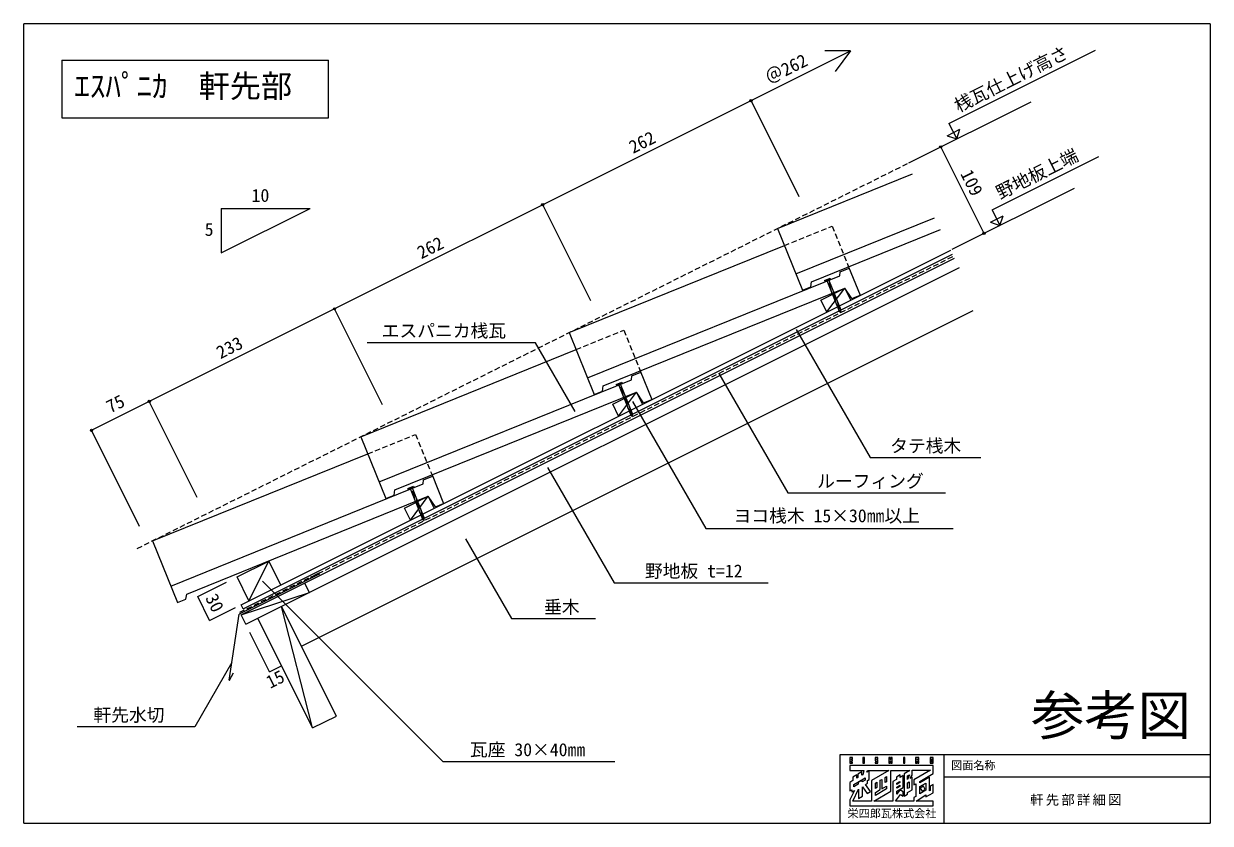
# Model space of a CAD drawing. Units: millimetres, scale not verified. Extents: x -7035 to 2796, y -3458 to 1902.
# Drawn here: x -2843 to -1508, y 1002 to 1902 of the extents above; entities that cross this region are included whole.
import ezdxf
from ezdxf.enums import TextEntityAlignment as Align

# ---------------------------------------------------------------- set-up
doc = ezdxf.new("R2010")
doc.units = ezdxf.units.MM
doc.header["$LTSCALE"] = 5
doc.header["$PDMODE"] = 32
doc.header["$PDSIZE"] = 2.5
doc.linetypes.add('DASHED1', pattern=[1.8, 1.2, -0.6])
for name, color, linetype, lineweight in [('0-0', 7, 'Continuous', 18), ('0-1', 7, 'Continuous', 18), ('0-3', 4, 'Continuous', 18), ('0-7', 6, 'Continuous', 18), ('0-8', 7, 'DASHED1', 18)]:
    doc.layers.add(name, color=color, linetype=linetype, lineweight=lineweight)
doc.styles.add('ＭＳ ゴシック', font='')
doc.styles.get('ＭＳ ゴシック').set_extended_font_data('MS Gothic')

msp = doc.modelspace()

# ---------------------------------------------------------------- linework, layer by layer
at = {"layer": '0-0', "color": 4}
for p, q in [((-1507.884, 1902.262), (-2842.884, 1902.262)), ((-2842.884, 1002.261), (-2842.884, 1902.262)), ((-1507.884, 1902.262), (-1507.884, 1002.261)), ((-1924.227, 1079.621), (-1507.884, 1079.621)), ((-1924.227, 1002.261), (-1924.227, 1079.621)), ((-1807.662, 1079.621), (-1807.662, 1002.261)), ((-1807.662, 1054.612), (-1507.884, 1054.612)), ((-2842.884, 1002.261), (-1507.884, 1002.261))]:
    msp.add_line(p, q, dxfattribs=at)
at = {"layer": '0-0'}
for p, q in [((-2766.679, 1444.64), (-1912.832, 1871.563)), ((-1912.832, 1871.563), (-1941.451, 1871.563)), ((-1912.832, 1871.563), (-1930.004, 1848.667)), ((-1801.974, 1790.104), (-1637.134, 1872.523)), ((-1970.484, 1707.451), (-2024.598, 1815.68)), ((-1846.878, 1745.747), (-1709.487, 1814.442)), ((-1801.974, 1790.104), (-1793.212, 1772.58)), ((-1804.021, 1776.182), (-1789.609, 1783.388)), ((-1762.392, 1666.219), (-1811.101, 1763.635)), ((-1753.266, 1692.687), (-1633.204, 1752.718)), ((-1798.169, 1648.33), (-1660.779, 1717.025)), ((-2204.824, 1590.281), (-2258.938, 1698.51)), ((-2620.644, 1694.375), (-2620.644, 1644.375)), ((-2620.644, 1694.375), (-2520.644, 1694.375)), ((-2620.644, 1644.375), (-2520.644, 1694.375)), ((-1755.313, 1678.766), (-1740.901, 1685.971)), ((-1753.266, 1692.687), (-1744.504, 1675.163)), ((-2598.398, 1248.216), (-1799.958, 1647.436)), ((-2596.162, 1243.743), (-1797.722, 1642.964)), ((-2598.398, 1237.035), (-1795.486, 1638.491)), ((-2593.032, 1226.302), (-1790.12, 1627.758)), ((-1945.914, 1591.228), (-1919.081, 1604.645)), ((-1939.206, 1577.812), (-1919.081, 1604.645)), ((-1912.373, 1591.228), (-1919.081, 1604.645)), ((-1939.206, 1577.812), (-1945.914, 1591.228)), ((-2530.422, 1201.705), (-1774.545, 1579.644)), ((-2439.164, 1473.111), (-2493.278, 1581.34)), ((-1973.717, 1557.96), (-1890.699, 1414.169)), ((-2267.083, 1543.062), (-2456.527, 1543.062)), ((-2222.444, 1465.744), (-2267.083, 1543.062)), ((-2060.727, 1508.666), (-1983.075, 1374.169)), ((-2180.254, 1474.058), (-2153.421, 1487.475)), ((-2173.545, 1460.642), (-2153.421, 1487.475)), ((-2146.713, 1474.058), (-2153.421, 1487.475)), ((-2647.565, 1368.91), (-2701.68, 1477.139)), ((-2173.545, 1460.642), (-2180.254, 1474.058)), ((-2157.871, 1476.926), (-2075.451, 1334.169)), ((-2712.564, 1336.411), (-2766.679, 1444.64)), ((-2253.564, 1402.67), (-2178.643, 1272.904)), ((-1890.699, 1414.169), (-1765.901, 1414.169)), ((-2414.594, 1356.889), (-2387.761, 1370.305)), ((-2407.885, 1343.472), (-2387.761, 1370.305)), ((-2381.053, 1356.889), (-2387.761, 1370.305)), ((-1983.075, 1374.169), (-1805.669, 1374.169)), ((-2407.885, 1343.472), (-2414.594, 1356.889)), ((-2345.768, 1322.373), (-2294.113, 1232.904)), ((-2075.451, 1334.169), (-1797.147, 1334.169)), ((-2602.871, 1279.521), (-2567.093, 1297.409)), ((-2589.454, 1252.688), (-2567.093, 1297.409)), ((-2553.677, 1270.576), (-2567.093, 1297.409)), ((-2510.375, 1282.724), (-2600.666, 1237.578)), ((-2510.542, 1283.087), (-2520.601, 1278.826)), ((-2589.454, 1252.688), (-2602.871, 1279.521)), ((-2574.339, 1274.713), (-2371.476, 1071.849)), ((-2521.478, 1262.079), (-2526.844, 1272.812)), ((-2178.643, 1272.904), (-2005.455, 1272.904)), ((-2598.398, 1237.035), (-2521.478, 1262.079)), ((-2633.738, 1230.546), (-2604.488, 1245.171)), ((-2596.162, 1243.743), (-2598.398, 1248.216)), ((-2517.9, 1109.579), (-2552.783, 1246.427)), ((-2611.668, 1163.39), (-2600.666, 1237.578)), ((-2593.032, 1226.302), (-2598.398, 1237.035)), ((-2517.9, 1109.579), (-2579.615, 1233.01)), ((-2294.113, 1232.904), (-2199.561, 1232.904)), ((-2566.199, 1172.637), (-2588.342, 1216.922)), ((-2608.707, 1183.355), (-2650.54, 1110.898)), ((-2566.199, 1172.637), (-2552.783, 1179.345)), ((-2611.293, 1163.267), (-2606.826, 1171.75)), ((-2650.54, 1110.898), (-2782.748, 1110.898)), ((-2371.476, 1071.849), (-2177.749, 1071.849)), ((-1910.457, 1076.17), (-1913.5, 1076.17)), ((-1913.5, 1076.17), (-1913.5, 1069.753)), ((-1913.5, 1069.753), (-1910.457, 1069.753)), ((-1912.044, 1074.715), (-1910.457, 1074.715)), ((-1912.044, 1074.053), (-1912.044, 1074.715)), ((-1910.457, 1074.053), (-1912.044, 1074.053)), ((-1912.044, 1072.664), (-1910.457, 1072.664)), ((-1912.044, 1071.143), (-1912.044, 1072.664)), ((-1910.457, 1071.143), (-1912.044, 1071.143)), ((-1910.457, 1074.715), (-1910.457, 1076.17)), ((-1910.457, 1072.664), (-1910.457, 1074.053)), ((-1910.457, 1069.753), (-1910.457, 1071.143)), ((-1897.095, 1076.17), (-1898.617, 1076.17)), ((-1898.617, 1076.17), (-1898.617, 1069.753)), ((-1898.617, 1069.753), (-1897.095, 1069.753)), ((-1897.095, 1069.753), (-1897.095, 1076.17)), ((-1881.882, 1076.17), (-1884.859, 1076.17)), ((-1884.859, 1076.17), (-1884.859, 1072.664)), ((-1884.859, 1072.664), (-1883.337, 1072.664)), ((-1884.859, 1071.143), (-1884.859, 1069.753)), ((-1883.337, 1071.143), (-1884.859, 1071.143)), ((-1884.859, 1069.753), (-1881.882, 1069.753)), ((-1883.337, 1074.715), (-1881.882, 1074.715)), ((-1883.337, 1074.053), (-1883.337, 1074.715)), ((-1881.882, 1074.053), (-1883.337, 1074.053)), ((-1883.337, 1072.664), (-1883.337, 1071.143)), ((-1881.882, 1074.715), (-1881.882, 1076.17)), ((-1881.882, 1069.753), (-1881.882, 1074.053)), ((-1868.058, 1076.17), (-1869.513, 1076.17)), ((-1869.513, 1076.17), (-1869.513, 1069.753)), ((-1869.513, 1069.753), (-1868.058, 1069.753)), ((-1868.058, 1074.119), (-1868.058, 1076.17)), ((-1867.263, 1074.119), (-1868.058, 1074.119)), ((-1868.058, 1072.664), (-1867.263, 1072.664)), ((-1868.058, 1069.753), (-1868.058, 1072.664)), ((-1867.263, 1076.17), (-1867.263, 1074.119)), ((-1865.808, 1076.17), (-1867.263, 1076.17)), ((-1867.263, 1072.664), (-1867.263, 1069.753)), ((-1867.263, 1069.753), (-1865.808, 1069.753)), ((-1865.808, 1069.753), (-1865.808, 1076.17)), ((-1851.455, 1076.17), (-1852.976, 1076.17)), ((-1852.976, 1076.17), (-1852.976, 1069.753)), ((-1852.976, 1069.753), (-1851.455, 1069.753)), ((-1851.455, 1069.753), (-1851.455, 1076.17)), ((-1835.712, 1076.17), (-1839.416, 1076.17)), ((-1839.416, 1076.17), (-1839.416, 1069.753)), ((-1839.416, 1069.753), (-1837.895, 1069.753)), ((-1837.895, 1074.715), (-1837.167, 1074.715)), ((-1837.895, 1073.921), (-1837.895, 1074.715)), ((-1837.895, 1072.664), (-1837.167, 1072.664)), ((-1837.895, 1069.753), (-1837.895, 1072.664)), ((-1837.167, 1072.664), (-1837.167, 1069.753)), ((-1837.167, 1069.753), (-1835.712, 1069.753)), ((-1836.44, 1073.392), (-1835.712, 1074.119)), ((-1835.712, 1072.664), (-1836.44, 1073.392)), ((-1835.712, 1074.119), (-1835.712, 1076.17)), ((-1835.712, 1069.753), (-1835.712, 1072.664)), ((-1819.638, 1076.17), (-1823.144, 1076.17)), ((-1823.144, 1076.17), (-1823.144, 1069.753)), ((-1823.144, 1069.753), (-1819.638, 1069.753)), ((-1821.689, 1074.715), (-1820.895, 1074.715)), ((-1821.689, 1071.143), (-1821.689, 1074.715)), ((-1819.638, 1069.753), (-1819.638, 1076.17)), ((-1819.638, 1067.175), (-1913.5, 1067.175)), ((-1913.5, 1067.175), (-1913.5, 1061.816)), ((-1913.5, 1061.816), (-1897.624, 1061.816)), ((-1899.94, 1060.031), (-1904.437, 1057.451)), ((-1904.437, 1057.451), (-1904.437, 1053.68)), ((-1894.281, 1059.685), (-1893.689, 1061.816)), ((-1891.539, 1061.239), (-1894.281, 1059.685)), ((-1893.689, 1061.816), (-1869.711, 1061.816)), ((-1891.539, 1051.696), (-1891.539, 1061.239)), ((-1869.711, 1061.816), (-1889.158, 1050.439)), ((-1873.613, 1053.945), (-1872.026, 1054.912)), ((-1872.026, 1054.912), (-1872.026, 1048.851)), ((-1867.263, 1061.816), (-1845.876, 1061.816)), ((-1867.263, 1038.269), (-1867.263, 1061.816)), ((-1853.24, 1042.502), (-1853.24, 1055.929)), ((-1845.876, 1061.816), (-1852.381, 1057.98)), ((-1852.381, 1057.98), (-1852.381, 1032.646)), ((-1843.12, 1061.882), (-1822.758, 1061.882)), ((-1843.12, 1056.326), (-1843.12, 1061.882)), ((-1822.758, 1061.882), (-1841.401, 1051.035)), ((-1834.587, 1049.381), (-1819.638, 1058.178)), ((-1819.638, 1058.178), (-1819.638, 1067.175)), ((-1910.126, 1050.307), (-1913.5, 1048.323)), ((-1913.5, 1048.323), (-1913.5, 1038.731)), ((-1910.126, 1054.144), (-1910.126, 1050.307)), ((-1908.869, 1046.008), (-1896.037, 1053.454)), ((-1899.345, 1043.132), (-1894.074, 1035.691)), ((-1899.345, 1032.646), (-1899.345, 1043.132)), ((-1896.037, 1053.454), (-1896.037, 1050.968)), ((-1895.772, 1046.073), (-1893.457, 1047.463)), ((-1890.043, 1038.067), (-1895.772, 1046.073)), ((-1893.457, 1050.506), (-1891.539, 1051.696)), ((-1893.457, 1047.463), (-1893.457, 1050.506)), ((-1889.158, 1050.439), (-1889.158, 1027.156)), ((-1884.726, 1047.463), (-1882.874, 1048.603)), ((-1882.874, 1048.603), (-1882.874, 1042.502)), ((-1879.104, 1050.723), (-1877.516, 1051.63)), ((-1879.104, 1040.12), (-1879.104, 1050.723)), ((-1877.516, 1051.63), (-1877.384, 1041.113)), ((-1877.384, 1041.047), (-1872.092, 1044.089)), ((-1872.092, 1044.089), (-1872.026, 1044.023)), ((-1872.026, 1044.023), (-1872.026, 1040.98)), ((-1860.98, 1051.498), (-1865.213, 1049.117)), ((-1865.213, 1049.117), (-1865.213, 1027.156)), ((-1860.98, 1054.209), (-1860.98, 1051.498)), ((-1860.517, 1047.331), (-1857.077, 1049.421)), ((-1860.517, 1042.898), (-1857.077, 1044.99)), ((-1860.517, 1038.269), (-1853.24, 1042.502)), ((-1857.077, 1049.421), (-1857.077, 1048.124)), ((-1857.077, 1044.99), (-1857.077, 1043.692)), ((-1848.412, 1047.926), (-1846.825, 1048.892)), ((-1846.825, 1048.892), (-1846.825, 1042.077)), ((-1843.12, 1039.856), (-1843.12, 1054.077)), ((-1841.401, 1051.035), (-1841.401, 1045.479)), ((-1841.401, 1045.479), (-1839.284, 1046.707)), ((-1839.284, 1046.707), (-1839.284, 1032.382)), ((-1834.65, 1035.222), (-1834.586, 1043.513)), ((-1823.938, 1054.276), (-1834.587, 1047.779)), ((-1834.587, 1047.779), (-1834.587, 1049.381)), ((-1834.586, 1043.513), (-1827.841, 1047.379)), ((-1830.604, 1044.045), (-1834.27, 1041.927)), ((-1834.27, 1041.927), (-1832.008, 1038.4)), ((-1828.502, 1040.386), (-1830.604, 1044.045)), ((-1827.841, 1047.379), (-1827.841, 1039.459)), ((-1823.872, 1044.155), (-1823.938, 1054.276)), ((-1823.74, 1038.93), (-1823.872, 1044.155)), ((-1819.638, 1045.875), (-1823.012, 1043.891)), ((-1823.012, 1043.891), (-1823.012, 1039.393)), ((-1819.638, 1036.615), (-1819.638, 1045.875)), ((-1913.5, 1038.731), (-1911.118, 1040.092)), ((-1908.34, 1039.129), (-1913.5, 1028.545)), ((-1913.5, 1028.545), (-1913.5, 1021.864)), ((-1911.118, 1040.092), (-1911.118, 1037.276)), ((-1911.118, 1037.276), (-1910.721, 1037.475)), ((-1910.721, 1037.475), (-1908.34, 1039.129)), ((-1909.999, 1027.156), (-1903.842, 1040.633)), ((-1903.842, 1040.633), (-1903.842, 1030)), ((-1903.842, 1030), (-1899.345, 1032.646)), ((-1894.074, 1035.691), (-1890.043, 1038.067)), ((-1884.726, 1036.747), (-1879.104, 1040.12)), ((-1877.384, 1041.113), (-1877.384, 1041.047)), ((-1856.482, 1034.697), (-1853.307, 1032.646)), ((-1853.24, 1032.646), (-1853.24, 1037.806)), ((-1852.381, 1032.646), (-1848.412, 1034.961)), ((-1848.412, 1036.879), (-1843.12, 1039.856)), ((-1848.412, 1034.961), (-1848.412, 1036.879)), ((-1839.284, 1032.382), (-1841.335, 1031.125)), ((-1841.335, 1031.125), (-1841.335, 1027.156)), ((-1838.638, 1027.156), (-1827.775, 1034.12)), ((-1827.841, 1039.459), (-1834.65, 1035.222)), ((-1832.008, 1038.4), (-1828.502, 1040.386)), ((-1827.775, 1031.918), (-1819.638, 1036.615)), ((-1827.775, 1034.12), (-1827.775, 1031.918)), ((-1823.21, 1039.195), (-1823.74, 1038.93)), ((-1823.012, 1039.393), (-1823.21, 1039.195)), ((-1913.5, 1021.864), (-1819.638, 1021.864)), ((-1889.158, 1027.156), (-1909.999, 1027.156)), ((-1819.638, 1027.156), (-1838.638, 1027.156)), ((-1819.638, 1021.864), (-1819.638, 1027.156))]:
    msp.add_line(p, q, dxfattribs=at)
at = {"layer": '0-0', "linetype": 'DASHED1'}
msp.add_line((-2715.165, 1311.603), (-1848.667, 1744.852), dxfattribs=at)
at = {"layer": '0-0', "color": 6, "linetype": 'DASHED1'}
for p, q in [((-2511.47, 1283.295), (-1796.604, 1640.728)), ((-2511.47, 1283.295), (-2518.794, 1280.192)), ((-2599.74, 1239.719), (-2518.794, 1280.192))]:
    msp.add_line(p, q, dxfattribs=at)
at = {"layer": '0-0'}
for points in [[(-1804.021, 1776.182), (-1793.212, 1772.58), (-1789.609, 1783.388)], [(-1755.313, 1678.766), (-1744.504, 1675.163), (-1740.901, 1685.971)], [(-2633.738, 1230.546), (-2647.154, 1257.379), (-2614.898, 1273.507)], [(-2517.9, 1109.579), (-2491.067, 1122.996), (-2552.783, 1246.427)], [(-1837.167, 1074.715), (-1837.167, 1073.921), (-1837.895, 1073.921)], [(-1820.895, 1074.715), (-1820.895, 1071.143), (-1821.689, 1071.143)], [(-1904.437, 1053.68), (-1905.429, 1053.042), (-1905.429, 1056.744), (-1910.126, 1054.144)], [(-1897.624, 1061.816), (-1898.943, 1056.833), (-1899.94, 1056.29), (-1899.94, 1060.031)], [(-1853.24, 1055.929), (-1856.813, 1053.908), (-1856.813, 1056.611), (-1860.98, 1054.209)], [(-1843.12, 1054.077), (-1845.62, 1052.578), (-1843.12, 1056.326)], [(-1904.04, 1046.191), (-1908.869, 1043.35), (-1908.869, 1046.008)], [(-1899.543, 1050.677), (-1904.04, 1048.019), (-1904.04, 1046.191)], [(-1896.037, 1050.968), (-1899.543, 1048.837), (-1899.543, 1050.677)], [(-1882.874, 1042.502), (-1884.726, 1041.434), (-1884.726, 1047.463)], [(-1872.026, 1048.851), (-1873.613, 1047.986), (-1873.613, 1053.945)], [(-1857.077, 1048.124), (-1860.517, 1046.019), (-1860.517, 1047.331)], [(-1857.077, 1043.692), (-1860.517, 1041.628), (-1860.517, 1042.898)], [(-1846.825, 1042.077), (-1848.412, 1041.241), (-1848.412, 1047.926)], [(-1865.213, 1027.156), (-1886.451, 1027.156), (-1867.263, 1038.269)], [(-1872.026, 1040.98), (-1884.726, 1033.467), (-1884.726, 1036.747)], [(-1841.335, 1027.156), (-1862.192, 1027.156), (-1856.482, 1034.697)], [(-1853.24, 1037.806), (-1857.041, 1039.773), (-1860.517, 1034.985), (-1860.517, 1038.269)]]:
    msp.add_lwpolyline(points, dxfattribs=at)
msp.add_lwpolyline([(-1848.478, 1055.481), (-1846.342, 1056.747), (-1848.478, 1051.356)], close=True, dxfattribs=at)
for centre, start, end in [((-2510.464, 1282.903), 296.56505, 112.9612), ((-2611.47, 1163.36), 171.56505, 332.22732)]:
    msp.add_arc(centre, 0.2, start, end, dxfattribs=at)
for p in [(-2024.598, 1815.68), (-1811.101, 1763.635), (-2258.938, 1698.51), (-1762.392, 1666.219), (-2493.278, 1581.34), (-2701.68, 1477.139), (-2766.679, 1444.64)]:
    msp.add_point(p, dxfattribs=at)
at = {"layer": '0-1'}
for p, q in [((-1994.854, 1671.759), (-1842.888, 1733.296)), ((-1974.211, 1620.779), (-1818.215, 1683.949)), ((-1994.854, 1671.759), (-1966.705, 1602.242)), ((-1956.527, 1611.757), (-1811.486, 1670.491)), ((-2229.194, 1554.589), (-1987.105, 1652.621)), ((-1914.813, 1628.736), (-1901.777, 1596.548)), ((-2208.551, 1503.609), (-1924.711, 1618.549)), ((-2190.867, 1494.587), (-1919.081, 1604.645)), ((-1911.046, 1592.795), (-1919.081, 1604.645)), ((-1911.046, 1592.795), (-1901.777, 1596.548)), ((-2229.194, 1554.589), (-2201.045, 1485.072)), ((-2463.533, 1437.419), (-2221.444, 1535.451)), ((-2149.153, 1511.566), (-2136.117, 1479.378)), ((-2442.891, 1386.439), (-2159.051, 1501.379)), ((-2201.045, 1485.072), (-2191.775, 1488.825)), ((-2191.775, 1488.825), (-2190.867, 1494.587)), ((-2145.386, 1475.625), (-2153.421, 1487.475)), ((-2145.386, 1475.625), (-2136.117, 1479.378)), ((-2463.533, 1437.419), (-2435.385, 1367.902)), ((-2697.873, 1320.249), (-2455.784, 1418.281)), ((-2383.492, 1394.396), (-2370.457, 1362.208)), ((-2677.231, 1269.269), (-2393.391, 1384.209)), ((-2435.385, 1367.902), (-2426.115, 1371.655)), ((-2379.726, 1358.455), (-2387.761, 1370.305)), ((-2379.726, 1358.455), (-2370.457, 1362.208)), ((-2697.873, 1320.249), (-2669.725, 1250.732)), ((-2669.725, 1250.732), (-2660.455, 1254.485))]:
    msp.add_line(p, q, dxfattribs=at)
for points in [[(-1924.711, 1618.549), (-1924.359, 1623.006), (-1914.164, 1627.134)], [(-1966.705, 1602.242), (-1957.435, 1605.995), (-1956.527, 1611.757)], [(-2159.051, 1501.379), (-2158.699, 1505.836), (-2148.504, 1509.964)], [(-2426.115, 1371.655), (-2425.207, 1377.417), (-2153.421, 1487.475)], [(-2393.391, 1384.209), (-2393.039, 1388.666), (-2382.844, 1392.794)], [(-2660.455, 1254.485), (-2659.547, 1260.247), (-2387.761, 1370.305)]]:
    msp.add_lwpolyline(points, dxfattribs=at)
at = {"layer": '0-3'}
for p, q in [((-1942.005, 1613.371), (-1935.516, 1615.996)), ((-1935.516, 1615.996), (-1935.141, 1615.069)), ((-1942.005, 1613.371), (-1941.63, 1612.445)), ((-1941.63, 1612.445), (-1935.141, 1615.069)), ((-1937.951, 1609.618), (-1935.819, 1610.48)), ((-1937.319, 1614.188), (-1923.523, 1580.085)), ((-1933.286, 1598.087), (-1936.143, 1610.349)), ((-1928.445, 1586.119), (-1931.813, 1600.577)), ((-1924.513, 1578.056), (-1926.972, 1588.611)), ((-1923.525, 1577.247), (-1923.541, 1580.085)), ((-2176.345, 1496.201), (-2169.856, 1498.826)), ((-2176.345, 1496.201), (-2175.969, 1495.275)), ((-2175.969, 1495.275), (-2169.48, 1497.899)), ((-2171.659, 1497.018), (-2157.862, 1462.915)), ((-2169.856, 1498.826), (-2169.48, 1497.899)), ((-2172.291, 1492.448), (-2170.159, 1493.31)), ((-2167.626, 1480.917), (-2170.483, 1493.179)), ((-2162.785, 1468.949), (-2166.153, 1483.408)), ((-2158.853, 1460.886), (-2161.312, 1471.441)), ((-2157.865, 1460.077), (-2157.881, 1462.915)), ((-2410.685, 1379.031), (-2404.195, 1381.656)), ((-2410.685, 1379.031), (-2410.309, 1378.105)), ((-2410.309, 1378.105), (-2403.82, 1380.729)), ((-2406.631, 1375.278), (-2404.499, 1376.14)), ((-2405.999, 1379.848), (-2392.202, 1345.745)), ((-2401.966, 1363.747), (-2404.823, 1376.009)), ((-2404.195, 1381.656), (-2403.82, 1380.729)), ((-2397.124, 1351.779), (-2400.493, 1366.238)), ((-2393.193, 1343.716), (-2395.652, 1354.271)), ((-2392.205, 1342.907), (-2392.221, 1345.745))]:
    msp.add_line(p, q, dxfattribs=at)
for points in [[(-1939.451, 1613.325), (-1925.515, 1578.877), (-1923.525, 1577.247)], [(-2173.791, 1496.155), (-2159.855, 1461.707), (-2157.865, 1460.077)], [(-2408.131, 1378.985), (-2394.195, 1344.538), (-2392.205, 1342.907)]]:
    msp.add_lwpolyline(points, dxfattribs=at)
at = {"layer": '0-7'}
msp.add_line((-2799.883, 1861.239), (-2499.882, 1861.239), dxfattribs=at)
msp.add_lwpolyline([(-2799.883, 1861.239), (-2799.883, 1796.239), (-2499.882, 1796.239), (-2499.882, 1861.239)], dxfattribs=at)
at = {"layer": '0-8'}
for p, q in [((-1987.105, 1652.621), (-1933.307, 1674.405)), ((-1933.307, 1674.405), (-1914.813, 1628.736)), ((-2221.444, 1535.451), (-2167.647, 1557.235)), ((-2167.647, 1557.235), (-2149.153, 1511.566)), ((-2455.784, 1418.281), (-2401.987, 1440.065)), ((-2401.987, 1440.065), (-2383.492, 1394.396))]:
    msp.add_line(p, q, dxfattribs=at)

# ---------------------------------------------------------------- texts
at = {"layer": '0-0', "style": 'ＭＳ ゴシック'}
for s, rotation, p in [('桟瓦仕上げ高さ', 26.565, (-1789.296, 1798.278)), ('＠262', 26.565, (-2002.046, 1829.777)), ('262', 26.565, (-2155.318, 1751.811)), ('野地板上端', 26.565, (-1742.258, 1700.521)), ('109', 296.565, (-1793.398, 1731.484)), ('262', 26.565, (-2393.643, 1633.092)), ('233', 26.565, (-2619.564, 1520.574)), ('75', 26.565, (-2743.492, 1459.619)), ('30', 296.565, (-2642.924, 1254.017)), ('15', 26.565, (-2563.628, 1149.578))]:
    msp.add_text(s, height=14.66, rotation=rotation, dxfattribs=at).set_placement(p, align=Align.BOTTOM_LEFT)
for s, height, p in [('ｴｽﾊﾟﾆｶ\u3000軒先部', 25.66, (-2785.937, 1811.532)), ('10', 14.66, (-2586.511, 1697.314)), ('5', 14.66, (-2639.284, 1659.063)), ('エスパニカ桟瓦', 14.66, (-2440.159, 1544.951)), ('タテ桟木 ', 14.66, (-1868.043, 1415.47)), ('ルーフィング', 14.66, (-1950.21, 1375.759)), ('ヨコ桟木 15×30㎜以上', 14.66, (-2044.268, 1336.7)), ('野地板 t=12', 14.66, (-2143.966, 1274.519)), ('垂木', 14.66, (-2257.443, 1234.086)), ('参考図', 43.99, (-1709.571, 1088.597)), ('軒先水切', 14.66, (-2764.506, 1112.474)), ('瓦座 30×40㎜', 14.66, (-2340.856, 1073.403)), ('栄四郎瓦株式会社', 9.164, (-1916.013, 1006.015))]:
    msp.add_text(s, height=height, dxfattribs=at).set_placement(p, align=Align.BOTTOM_LEFT)
at = {"layer": '0-0', "color": 3, "style": 'ＭＳ ゴシック'}
msp.add_text('図面名称', height=9.164, dxfattribs=at).set_placement((-1799.466, 1060.13), align=Align.BOTTOM_LEFT)
at = {"layer": '0-0', "color": 3, "insert": (-1710.537, 1021.888), "char_height": 11, "attachment_point": 7, "style": 'ＭＳ ゴシック'}
msp.add_mtext('\\T1.17;軒先部詳細図', dxfattribs=at)

doc.saveas('drawing.dxf')
